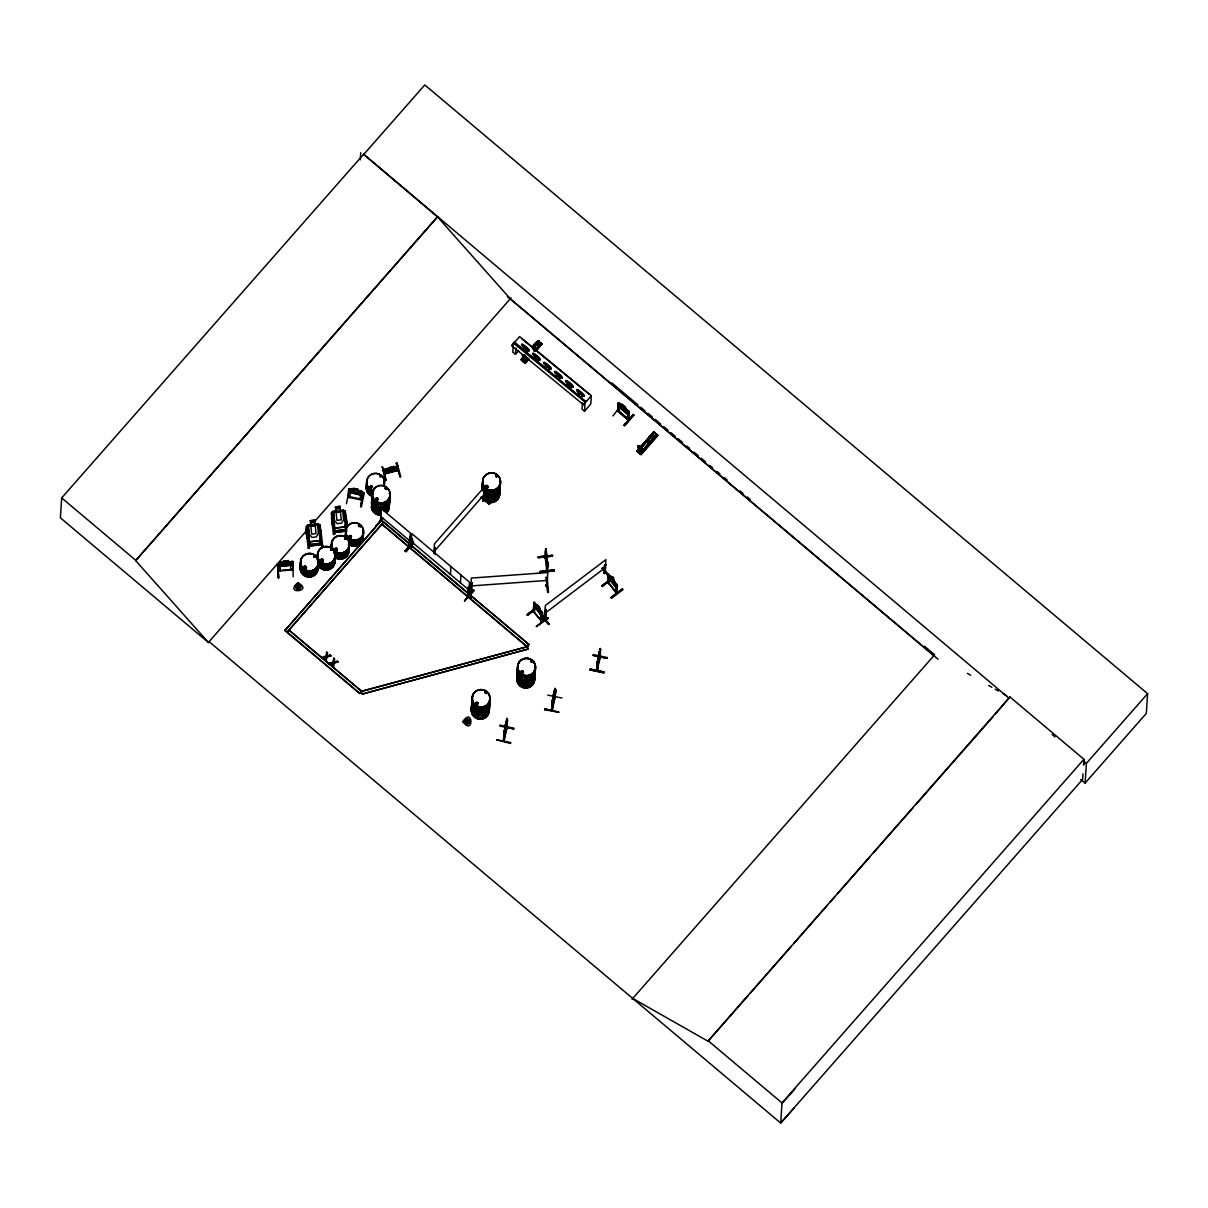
<?xml version="1.0" encoding="UTF-8"?>
<svg xmlns="http://www.w3.org/2000/svg" width="1208" height="1208" viewBox="0 0 1208 1208"><rect width="100%" height="100%" fill="white"/><g stroke="black" fill="none" stroke-linecap="round" stroke-linejoin="round"><path stroke-width="1.5" d="M503.419 741.078L504.083 732.577M506.107 728.364L506.68 728.786M507.013 727.442L506.862 728.817M551.497 710.38L553.128 697.167M552.479 708.824C549.383 715.846 559.108 684.785 555.257 690.342M552.162 710.274L554.91 688.454L554.17 697.665M551.497 710.168L555.076 696.548M596.812 669.927L599.561 658.179M598.307 657.061C597.628 662.195 597.084 670.712 597.764 669.172M599.455 658.209L600.346 649.058L600.361 657.092M410.72 546.484L411.898 546.635M468.145 594.125L468.915 595.695L469.625 587.345L468.644 586.529L467.677 594.774L468.629 595.559M617.832 410.267L617.484 410.931M617.922 410.644L628.658 419.569L629.172 411.686L628.175 410.871L627.345 419.191L628.447 420.037L617.635 410.946L618.572 411.958M547.315 569.255L546.786 570.735L545.186 556.616M545.971 557.809L546.182 549.111L547.194 562.43L546.816 557.356M605.072 572.033L605.872 559.651L545.367 605.48C544.476 612.033 546.258 617.862 545.034 618.224C543.494 613.362 547.36 601.599 545.88 617.469M604.226 573.589L604.347 573.498C607.684 571.112 602.082 575.31 604.861 572.018L604.06 572.758M303.737 567.428L304.401 566.25M304.809 566.326L304.416 567.805M306.107 567.156L305.201 568.243M306.485 567.579L306.198 566.582M313.567 556.888L314.699 556.133M313.657 556.661L314.895 557.25M314.744 556.979L313.959 556.526M315.122 556.964L314.307 556.103M322.913 559.274L321.222 559.168L320.694 560.754M320.739 560.029L321.101 561.327M330.584 550.229L331.747 549.217A8.939 8.758 3.7 0 1 332.23 542.603M331.158 550.168L330.901 549.398L331.581 549.957M337.349 549.263L336.519 550.667L334.843 549.761M337.425 549.64L336.624 548.206M344.507 538.934L345.428 538.119L345.881 539.387M345.654 538.949L344.959 538.481L345.881 538.451M349.006 536.307L349.127 537.334M350.562 537.364L351.256 536.397M351.06 537.696L351.498 536.125M360.226 525.978L358.927 526.431M369.92 486.824L370.041 487.851M372.034 487.247L371.988 486.462M377.998 499.75L377.002 497.817L375.492 498.557M379.72 476.42L380.958 477.009M381.2 476.526L380.127 476.345M386.167 488.153L386.349 488.304M386.741 488.787L385.533 488.017M488.455 486.839L486.582 487.866L486.205 485.782M475.272 703.479L476.556 702.029L477.809 702.618M488.545 486.884L486.718 485.344M477.432 703.751L477.296 702.558M478.021 703.63L477.734 702.633M496.926 475.544L495.763 476.571M496.126 476.42L496.382 475.59L496.699 476.375M496.564 476.511L496.08 475.741M496.337 476.526L497.062 475.695L496.85 476.767M485.676 692.562L485.722 693.211M520.769 672.207L521.433 671.029M523.532 672.358L523.004 671.12M531.837 661.456L530.614 661.456M647.73 441.162L647.896 441.992M793.943 1108.204L780.7 1123.062L209.09 641.644L208.38 642.46L135.658 560.603L437.568 216.942L363.608 154.262L61.684 497.923L60.4 517.839L208.471 642.535L209.18 641.735M135.658 560.603L437.583 216.564M277.598 563.774L277.991 577.892L278.806 577.666L277.493 563.804M292.97 564.166L291.204 565.374L280.271 566.19L278.882 565.329L279.199 562.581M280.633 562.143L279.033 562.581L278.263 571.067L279.788 570.78M279.561 571.127L280.18 562.596L278.882 562.686L278.278 570.78M278.263 570.508L279.848 570.946L280.18 562.596M283.82 560.92L283.925 562.067L281.555 562.566L281.434 564.362L283.744 564.982L290.524 563.713L290.645 561.901L288.319 561.75L288.531 560.587L283.835 561.071M284.771 561.207L287.579 560.995M288.304 561.599L288.365 560.633M359.697 693.528L361.539 691.202L527.594 646.597L361.524 691.459L359.697 693.528L284.877 630.516L381.547 520.24L528.953 644.408L527.126 646.718L381.728 524.015L527.126 646.718M291.656 562.249C294.45 558.609 287.293 571.324 292.502 570.146M292.578 570.04L292.985 561.584M292.985 564.317L293.136 561.554L280.573 562.279M293.242 576.76L292.744 562.702M306.288 531.626L307.421 531.505L306.288 531.626L308.221 548.311L309.354 548.175L309.173 545.895L321.57 544.476L321.706 546.363L322.762 545.774L321.706 546.363M308.221 548.311L309.399 547.692M312.479 544.566L308.976 544.959L308.327 538.919M309.354 548.175L309.173 545.895M320.875 530.221L319.712 530.841L320.875 530.221L322.732 546.258M320.618 537.635L321.252 543.57L315.998 544.174M321.57 544.476L309.142 546.378M331.521 517.839L332.653 517.704L331.521 517.839L333.453 534.51L334.616 533.906L333.453 534.51M325.903 657.273C321.721 659.402 319.924 656.835 325.979 656.186L326.673 651.882L327.534 652.788L326.975 656.155L330.312 654.962L326.975 656.155M346.802 530.689L334.374 532.577L346.772 531.173M326.915 656.91L331.158 655.657L326.915 656.91L326.205 661.456L325.329 660.549L325.903 657.107M360.256 159.833L360.724 152.721M333.046 662.316L328.742 663.585L333.046 662.316L333.74 657.847L334.616 658.587L334.042 662.12L337.394 660.912L338.21 661.788L333.982 663.041L338.21 661.788M329.573 664.128C336.066 661.063 330.796 665.789 328.757 663.418M1009.193 698.345L363.608 154.262M344.975 516.556L346.107 516.435L344.975 516.556L345.413 520.195M350.26 488.742L348.689 488.727L348.176 497.409L349.474 497.53L349.474 496.609L348.01 496.73M348.644 491.505L348.855 488.772M349.595 496.76L349.489 497.228M349.323 497.5C351.755 494.812 347.829 486.688 349.837 489.602M357.568 494.404L358.006 489.361L353.385 488.379L353.189 493.453M361.66 500.172L362.37 491.626L361.177 491.429C358.232 503.056 363.834 503.268 362.491 491.792M363.608 492.955L364.257 493.121M361.539 691.202L288.833 629.972L361.539 691.202L362.264 694.087L528.364 648.983L362.264 694.087M382.861 518.141L375.839 526.129M375.869 526.311L381.411 519.395M382.392 466.832L386.107 480.437L385.322 480.633L382.362 466.681M381.456 517.915C381.23 523.472 380.309 520.089 381.245 520.859M385.745 472.706C385.458 476.254 387.421 467.028 384.582 469.353L384.642 473.929L398.187 470.274M284.877 630.516L381.547 520.24M396.813 469.761L385.714 473.506L396.466 470.758L397.749 469.444M386.107 480.437L382.257 466.847M384.582 469.353L393.748 466.484L389.218 467.783M389.157 468.749L389.338 467.632M393.748 466.484L393.566 467.677L395.831 467.421L395.711 469.233L386.892 471.452L387.013 469.64L389.308 468.749M400.029 476.677L396.269 463.253L397.039 463.057M396.647 470.667C394.488 467.858 399.863 464.702 397.054 466.756M398.066 466.696L397.749 469.806L396.768 469.988M398.172 465.956L398.066 469.806M384.401 472.841L385.865 473.4L384.204 473.113L397.885 469.504L400.09 476.662M405.133 550.939L413.227 541.395L405.058 550.893L406.039 551.694L410.539 546.242L411.732 547.541L412.456 539.191L411.46 538.36L410.569 546.424M406.039 551.694L413.015 543.494M408.968 545.442L409.844 537.031L409.859 545.17M409.346 545.759L408.968 544.959L409.859 544.989M409.497 544.566L409.844 537.031M409.557 545.744L410.327 533.03L381.245 508.538L380.445 520.92M410.962 546.242L411.777 533.574L469.942 582.558L469.112 595.227L468.13 594.411L468.644 586.529M411.037 545.956L411.883 546.922M412.064 547.164L412.456 539.191M433.883 553.143L434.487 543.796L484.378 487.005L483.562 499.689L482.626 500.761L484.061 499.795M434.276 553.46L435.016 547.617L434.563 548.9M434.623 553.702L435.016 547.617M435.016 554.019L435.409 547.934M450.433 574.449L450.946 566.567M460.429 582.86L460.943 574.978M464.506 600.889L473.747 590.017L464.582 600.965L474.276 590.606L473.717 590.002M468.583 595.62L467.889 594.638M469.233 595.333L468.04 594.019M469.233 585.774L470.803 598.005M471.981 590.621C470.38 588.84 469.821 592.841 472.011 590.908M470.531 590.742L471.815 590.516L470.395 590.757M471.739 591.286L472.343 582.754L471.044 582.86L472.343 582.754M483.26 500.897L484.076 491.792L483.955 500.203M483.004 501.078L484.453 492.109M481.011 497.364L489.331 504.295L481.116 497.288M513.219 345.865L512.811 352.177L515.454 354.352L518.594 350.697M514.291 342.8L514.351 341.94L585.986 401.871L591.331 395.65L519.636 336.579L514.291 342.8L535.793 360.528M515.454 354.352L515.861 348.04M496.714 739.809L510.606 743.479L510.788 742.558L496.699 739.84M522.928 348.946L524.77 347.315M522.913 360.799L523.864 361.902L524.061 361.162M522.4 355.092C522.596 356.904 522.581 353.355 524.725 355.439M499.719 726.008L513.778 728.968L513.944 728.213L499.87 725.283L513.778 728.968M527.111 350.275C526.311 346.802 522.807 349.701 524.166 347.028L527.02 349.384L526.93 350.667M524.861 362.46L525.404 363.351L529.029 359.229M523.608 357.085C515.756 360.724 532.426 366.281 521.509 360.059M526.371 358.021L525.888 356.33M525.873 357.493L525.45 355.832M526.582 351.603L528.123 349.822M526.567 360.769L524.423 359.048M504.189 734.6L503.736 735.279L503.932 732.546M504.808 729.496L505.004 726.733M505.155 726.778L504.899 727.82M505.427 725.238L505.503 724.679M505.835 723.819C501.199 748.326 509.036 702.512 506.68 724.423M504.914 729.043L506.107 722.384L504.974 726.854M506.167 728.968L506.847 719.153M506.137 723.441L507.466 719.802L506.741 728.892M507.466 719.802L507.058 727.594M533.951 357.689L535.461 355.756L534.812 357.493M535.521 344.008L539.161 346.998M535.174 356.103L535.084 357.387M536.654 342.71L540.308 345.699M538.813 358.625L537.56 360.996L539.115 358.882M534.993 357.251C538.179 359.924 538.828 358.127 537.56 360.029M541.788 343.691L535.552 350.38L541.033 343.042L535.008 349.927M537.454 607.775L527.519 615.28L538.753 606.522M545.261 367.006L546.469 365.284M548.84 368.923L549.323 367.172L546.469 364.816L545.91 366.447M548.583 369.739L550.123 367.957M533.06 611.459L533.996 603.064L534.374 612.079L532.985 611.324L542.105 621.863L533.483 610.961L534.057 602.264L541.818 611.716L542.558 615.823L541.411 615.642M549.323 367.172L548.598 369.15L549.353 368.198M533.664 612.23L534.419 611.716L533.392 610.84M534.887 607.141L534.147 602.399M533.589 603.366L534.389 604.378L533.725 612.184M538.27 557.673L552.539 556.088L538.27 557.673L538.179 556.888L552.449 555.318L552.539 556.088M536.911 604.695C544.098 615.174 535.869 601.01 536.971 605.57M537.031 604.604L536.926 607.866L539.614 611.278L539.825 608.168M537.59 605.525L539.327 607.715M548.16 618.451L547.677 617.666L536.443 626.544L548.145 618.421M539.916 571.641L554.2 569.934L539.931 571.475L540.006 572.411L554.276 570.81L540.006 572.381M539.689 608.258L539.855 609.225M557.492 374.903L557.477 373.891L555.937 376.156L557.477 374.359M557.809 374.284L556.254 376.322L557.794 374.525M540.942 621.32C540.625 596.51 544.702 629.308 540.822 620.942C542.317 620.489 540.671 620.519 540.822 621.033M545.201 556.767L545.337 558.458L545.971 557.96M545.533 553.747L545.729 548.659L546.741 556.526M545.125 557.205L545.729 548.659M541.456 620.927L541.818 612.969M545.337 558.458L546.333 550.38M557.175 374.238C555.605 377.243 560.195 373.891 559.863 377.742M545.774 555.423L546.182 549.111M542.105 621.863L542.619 613.12M546.439 554.442L546.424 555.061M541.471 620.64L542.211 621.682M546.152 551.709L546.529 559.515L546.137 551.694M546.907 556.51L546.922 561.78L546.122 554.985M545.759 585.578C547.179 583.887 547.39 590.803 546.152 577.439L547.496 577.832L546.152 577.439M546.62 570.599C551.059 564.831 545.291 554.653 547.299 569.542M545.865 585.593L545.533 585.82M546.801 584.808L545.684 585.276L546.892 585.17M547.33 562.264L546.635 570.312M559.274 378.799L561.131 377.017M547.647 561.539L546.514 569.481M547.133 585.699L547.103 584.929M545.367 617.062L545.789 617.907M546.076 609.496L545.563 617.379L544.431 618.119M547.753 592.298L548.492 592.403L547.284 578.375L546.514 578.451M547.737 617.877L536.322 626.423M549.006 623.841L548.387 624.461L539.523 613.362L540.127 612.909M558.806 712.192L544.793 708.915L558.806 712.192L544.627 709.775M554.2 570.161L554.276 570.84M567.262 385.382L568.802 383.6M568.515 383.102L566.945 385.216M571.837 385.835L570.584 388.206L572.139 386.092M571.339 385.307C570.146 389.897 572.471 383.147 568.485 382.966L567.277 385.141M554.895 691.082L551.95 704.611L551.996 701.848M552.871 698.798L554.019 691.656L554.079 692.833M553.249 698.224L553.339 697.227L552.841 699.054M554.019 691.656L552.373 701.395M555.529 689.104L555.061 697.031M579.508 392.162L577.952 394.291L579.493 392.494M579.191 392.374L578.904 393.868M561.871 698.028L547.798 695.113M581.29 396.949L583.147 395.152L581.592 397.281M582.437 402.898L582.029 409.195L584.506 411.249L590.803 403.925L591.331 395.65M584.506 411.249L585.019 403.366L583.389 404.71L511.694 345.639L514.351 341.94M593.083 655.355L607.141 658.33L593.083 655.355L593.249 654.6L607.307 657.56L607.141 658.33M619.417 407.579L612.939 415.884M597.522 664.098C603.924 631.86 595.151 678.383 597.296 661.893L596.873 670.531L600.467 656.926M613.498 577.741L602.264 586.318M599.198 653.181L598.111 659.175L598.368 656.095M597.779 669.428L597.688 661.274L597.537 670.229M598.428 657.212L598.519 656.125M603.924 573.196L604.544 565.223L605.57 564.438L605.359 572.713M598.141 659.115L598.594 657.998M599.47 651.731L599.379 652.894L599.697 650.931L599.032 655.763M604.544 565.223L604.513 573.453M599.53 658.315L600.18 648.681M597.643 660.096L597.416 662.059L600.21 648.515L599.772 656.971M617.62 411.233L618.254 402.566L621.969 405.359L621.909 404.257L625.427 408.244M608.409 581.954L608.636 583.479L608.741 574.298L617.122 585.019L616.563 593.49L607.775 582.075L608.59 583.585M619.1 403.955C617.952 399.712 620.534 412.109 618.405 411.581M607.82 582.679L608.319 574.162L609.255 574.978M618.013 410.358L619.04 411.49L619.221 406.749M608.439 579.025L608.243 582.181L616.865 593.068L617.379 585.185L616.186 584.491L615.657 592.569L616.473 593.37M608.726 583.6L609.149 575.597M611.52 576.563C611.324 579.508 608.681 572.607 612.139 579.855L610.146 578.556L615.174 584.944L613.347 581.38L615.25 582.573L612.728 580.353L611.414 576.397L614.117 581.124L614.208 579.961M622.513 405.178L624.657 406.99M611.867 577.424L613.589 579.614M611.097 597.477L622.467 588.9L622.92 589.655L611.58 598.262L611.097 597.477L622.513 589.111M625.366 407.202L626.846 411.928L621.667 408.395L619.931 406.114L620.051 404.303L621.863 405.48M615.733 592.237L616.578 584.189M628.311 420.067L627.36 419.327L628.175 410.871M616.729 587.586L616.895 585.004M627.42 419.282L617.469 411.007M618.103 410.403L627.631 418.632M617.016 592.826L616.156 591.784M628.13 419.961L628.855 411.52M624.128 425.322L633.354 414.555M637.311 451.414L653.619 431.875L636.782 451.158L640.95 454.631L657.847 435.393L653.921 431.966L657.59 435.137L640.391 453.997M638.443 452.064L639.591 452.426C639.591 454.253 636.812 450.252 639.591 452.426M639.032 449.467L642.097 452.049M638.035 446.869L637.854 446.13L639.787 446.084M641.584 447.911L642.505 450.116M646.099 440.92L649.738 443.91M647.805 438.972L651.444 441.962M649.33 437.236L652.984 440.225M651.052 435.288L654.691 438.277M652.199 433.974L655.838 436.979M657.56 435.106L656.563 434.321L639.727 453.604L657.363 434.986M632.735 998.442L707.979 1041.205L1009.933 696.956L1083.923 759.273L1083.561 764.755M1083.923 759.273L781.999 1102.934L780.7 1123.062L1082.625 779.402L1082.972 773.905M1009.933 696.956L995.498 713.928M1083.787 764.89L1084.135 759.56M1080.783 779.432L1085.116 783.071L1086.385 763.365L1147.6 693.679L424.793 84.938L363.578 154.624M1147.6 693.679L1146.332 713.384L1085.116 783.071M526.945 350.411L527.307 349.036L524.468 346.681L526.839 350.531M504.446 739.643L504.129 741.017M568.5 383.978L568.485 382.966L570.871 386.802M295.749 587.496L296.639 585.155L299.161 584.748L300.792 586.695L299.886 589.021L297.364 589.428L295.749 587.496L299.161 584.748M297.983 585.291L298.527 584.853M464.793 721.901L466.892 719.032L469.278 719.923L469.701 722.399L467.723 723.97L465.337 723.094L464.793 721.901L466.892 719.032M467.028 719.711L468.206 719.168M503.736 735.279L506.831 721.795M598.171 660.474L600.044 651.112L599.817 653.573M333.982 662.875C334.571 668.643 331.098 667.903 332.985 663.071M504.748 729.828L505.261 727.956L504.718 731.519M598.277 658.405L598.609 657.379L598.096 660.867M505.669 726.416L506.318 721.569L505.85 723.501M553.732 695.717L554.381 690.87L554.245 692.516M504.28 730.719L504.053 732.712L504.431 730.749M552.343 700.021L552.116 702.014L554.623 689.541M504.929 727.714L503.419 740.866M554.2 692.743L552.977 698.345M599.666 653.604L599.077 655.491L599.772 651.55L598.624 657.409M544.793 708.96L544.627 709.821M589.927 669.836L603.985 672.796L589.927 669.866L590.108 668.945L604.136 672.01L590.048 669.277M604.106 672.237L603.985 672.841M506.288 724.347L504.808 731.127M554.532 693.452L552.871 700.429M346.409 503.781L349.218 490.025M361.177 491.429L362.445 491.686M360.694 499.901L360.679 499.025L361.977 499.161L361.826 500.052L348.055 497.228M364.242 493.106L361.358 506.892L360.588 506.56L363.517 492.804L360.618 506.56M348.689 488.727L360.966 491.158L357.9 490.478M348.493 491.52L360.679 495.038L349.882 492.592M350.139 488.878L353.476 489.421M353.385 488.379L358.006 489.361M353.416 489.935L357.734 490.81M353.446 489.572L351.12 489.406L351 491.218L353.264 492.486L359.924 493.106L360.029 491.294L357.749 490.478M362.325 494.404L360.573 494.978M504.008 734.706L506.469 724.151M506.092 728.65L506.379 727.427M503.54 741.033L506.469 727.578M507.088 727.563L504.023 741.138C504.114 723.819 505.442 737.242 503.857 739.371M554.381 693.407L552.222 704.038M555.121 696.895L552.222 710.47M598.337 656.216L599.319 651.701M600.572 650.402L600.829 649.149M596.797 670.214L597.19 668.87M506.258 722.822L505.714 726.129L506.303 724.256M554.321 692.124L553.777 695.431L554.336 693.619M552.796 700.821L553.309 697.333M297.364 589.428L298.24 585.593M466.409 723.849L467.285 720.013M506.696 720.376L506.998 719.183M554.608 689.647L554.91 688.454M554.759 689.677L555.061 688.485M600.21 648.515L600.074 649.632M310.803 525.012L308.584 526.658L309.308 534.389L311.966 537.439L316.33 536.941L318.368 533.362L317.644 525.631L315.167 524.514L314.911 520.135L310.229 520.663L310.803 525.012L307.436 525.178C303.661 529.466 307.149 537.167 308.961 541.969L319.954 540.731L321.162 536.352L320.12 525.208L318.323 523.94L315.318 524.363M345.05 526.733L346.228 522.551M335.628 506.998L336.035 511.211L332.653 511.377L331.324 513.098L332.366 524.227L334.193 528.183L345.186 526.93L346.409 522.626L345.352 511.422L343.555 510.138L340.384 510.637M504.31 732.093L504.748 730.614M597.673 661.456L598.111 659.976M525.631 361.056L527.081 359.033L525.993 357.341M642.611 450.312L641.176 452.336L638.745 450.297L637.93 446.356M535.023 357.402C533.785 355.288 541.652 362.173 536.397 356.889M538.013 359.456L535.386 356.828M546.333 366.069L546.469 364.816L549.338 368.244L546.227 366.115M556.994 375.462L557.492 374.978M568.394 384.038C565.133 384.552 576.79 388.734 568.122 384.325L568.183 383.313L571.037 385.654M567.836 384.703L571.127 386.666M306.379 567.926L306.349 566.884M314.186 557.16L314.322 556.284M323.261 560.889L323.08 559.561M331.943 550.138L331.822 549.368M334.692 549.127L335.326 548.296M349.958 535.567L349.55 535.854M370.312 486.582L370.478 487.564M372.457 487.292L370.282 488.123L370.448 486.009M379.644 476.45L380.928 476.012M385.699 488.863L386.318 488.696M386.681 488.983L386.047 488.289M486.311 486.129L486.809 487.398L487.836 487.081M486.28 693.03L486.084 692.38M486.598 693.211L485.178 692.546M523.124 672.192L522.234 673.022M647.73 441.207L648.696 440.316L649.783 441.056M649.829 441.539L648.319 442.294M503.63 739.915L504.416 739.523M278.595 570.901L292.442 570.04L292.411 569.27L291.324 569.98M409.935 545.019L409.286 544.582M581.758 396.088C583.434 394.472 581.441 395.514 579.327 393.234M296.292 588.673L298.074 585.472M465.337 723.094L467.119 719.893M524.257 360.362L523.97 359.652L523.139 360.739M557.281 375.129L559.953 377.877M583.389 404.71L586.046 401.011M320.754 559.712L321.585 559.077M321.268 559.576L321.207 560.482M322.657 560.859L322.43 559.349M331.883 550.063L330.72 550.38M345.926 539.145L344.612 539.07M349.021 535.975L351.181 535.537M375.764 498.3L375.431 499.599M358.867 526.507L358.972 525.586L359.637 526.311M377.636 499.463L376.035 499.629M386.62 488.923L385.518 489.149M486.311 486.19L487.745 485.903M475.68 702.528L475.348 703.826M475.695 703.358L476.481 704.279L477.553 703.705M475.816 704.309L477.824 703.902M521.388 671.739L522.354 671.074L523.019 672.056M522.807 672.66L522.973 671.467M560.24 377.5L560.331 376.247M470.561 590.455L470.727 591.286L471.362 578.073L547.753 572.547L546.937 585.759L545.805 584.883M306.258 526.93L307.512 525.314L318.293 524.151L319.984 525.359L321.011 536.412L319.833 540.595L309.052 541.758M331.475 513.143L332.759 511.588L343.525 510.365L345.216 511.573L346.243 522.626M552.237 710.183L552.388 701.214L552.6 702.558M523.245 348.87L524.785 347.073M583.147 395.152L581.305 396.692M413.604 541.833L405.435 551.18L413.498 541.773M413.076 543.57L410.66 546.333L412.079 546.967M482.702 500.444L483.426 499.463M483.109 500.973L483.955 500.067M489.331 504.295L489.844 503.691L481.584 496.881M629.172 411.686L627.858 411.233M627.239 419.025L628.749 419.478M628.356 419.659L627.903 418.451M624.566 425.684L633.853 414.978L624.581 425.714L623.977 425.05L633.339 414.419L633.868 415.008M381.26 512.947L380.429 521.312M410.327 537.439L409.512 537.409M208.38 642.46L307.406 529.723M314.88 521.222L510.999 297.983M523.668 354.714L524.861 355.288M523.442 355.454L522.188 355.001M532.064 347.481L538.089 340.596L542.014 343.812M523.894 357.236L521.207 359.848M521.705 360.271L524.151 357.553L521.237 359.878M532.532 347.874C550.742 331.943 523.532 347.376 535.914 350.758L542.014 343.752L536.186 350.924M538.798 341.184L533.241 348.463M525.767 360.905L523.351 358.867M533.075 348.297L539.085 341.351M522.943 360.226L523.91 361.328M526.431 358.806L526.869 358.338M383.676 522.022L286.991 632.297L382.423 523.683M524.453 362.506L527.745 358.157M524.136 362.279L528.032 358.308M534.042 351.452L541.048 343.057M528.228 358.565L525.163 363.095M535.718 350.531L541.818 343.721M525.087 363.034L528.742 358.912M433.989 551.678L483.864 494.887M618.088 403.593L628.824 412.638M617.817 410.554L618.436 402.762L619.402 403.185M619.115 407.066L627.526 414.133L619.024 407.171L618.073 405.163L619.206 407.096M621.909 404.257L625.487 407.277M628.764 411.626L625.306 408.183M628.689 414.359L628.975 411.596L627.692 410.191M638.413 447.337L638.881 450.146L641.297 452.185M638.987 446.718L637.733 446.265M637.28 451.566L654.177 432.343M637.447 451.716L654.615 432.63L637.764 451.928M637.688 451.868L654.389 432.524M639.138 452.487L639.923 451.49M641.976 450.071L642.716 450.206M639.757 453.634L656.624 434.367M656.88 434.548L639.953 453.74M640.391 454.163L657.273 434.91M527.141 646.476L528.953 644.408M462.8 721.689C473.038 705.94 474.155 736.608 462.8 721.659M632.026 999.242L934.645 654.781L924.558 646.28M707.979 1041.205L747.812 995.86M750.304 993.036L791.376 946.272M793.867 943.448L827.465 905.185M829.956 902.361L834.939 896.683M837.431 893.86L869.79 857.016M873.52 852.773L913.354 807.442M915.845 804.604L993.006 716.767M527.232 350.109L524.197 347.934M781.969 1103.508L795.196 1088.65M547.345 570.342L545.518 553.657L547.028 565.027M557.386 374.978L560.255 377.319M385.579 488.032L385.458 489.225M377.726 499.946L375.899 500.082M304.476 566.779L305.986 567.277M358.912 525.571L359.848 525.374M344.99 538.632L345.956 538.617A8.939 8.758 3.7 0 1 346.318 531.973M335.009 548.492L336.654 548.16M335.401 548.84L336.7 548.628M322.747 560.829L321.101 560.512M322.989 561.101L320.935 560.98M335.099 549.353L336.609 550.138M486.129 485.752L487.081 485.344M486.431 693.301L486.477 692.456M477.643 704.173L476.767 704.611M521.101 671.225L522.762 670.878M531.928 662.029L530.674 661.622M397.9 469.293L396.466 470.758M511.694 345.639L513.324 344.295M348.342 496.428L362.068 499.236M545.352 610.659L546.378 609.874M604.861 565.601L605.872 564.831M544.566 617.952L546.001 617.756M545.019 618.511L545.865 617.681M604.03 573.105L604.981 572.305M544.853 613.377L605.359 567.534M602.279 586.514L601.78 585.895L613.135 577.288M601.826 585.925L613.151 577.288L613.619 577.907M613.634 577.756L602.203 586.378M614.313 580.051L611.293 576.503M617.122 585.019L615.959 583.464M617.379 585.185L616.186 584.491M615.763 587.435L608.983 578.859L616.82 587.722M622.467 588.9L611.218 597.764M535.099 603.215L536.941 605.827M533.891 604.861L541.592 615.672L534.691 607.186M542.588 613.317L537.047 606.054M336.035 511.211L333.816 512.856L334.541 520.603L337.198 523.653L341.562 523.155L343.601 519.576L342.876 511.83L340.399 510.712L340.143 506.348L335.462 506.877L335.854 511.014M292.819 564.166L291.188 565.223L280.271 566.19M470.576 591.225L471.996 590.334M469.716 583.962L470.909 597.975M278.655 577.817L277.598 563.668M295.869 586.197L297.998 585.08M464.914 720.617L467.043 719.5M370.705 486.401L372.034 487.035M371.475 487.79L370.765 487.851M349.791 535.884L350.652 535.824M351.015 537.59L349.218 537.258M335.567 548.689L336.624 548.749M336.549 549.972L335.507 549.927M304.341 566.205L305.73 566.099M305.684 568.092L304.703 568.092M305.851 568.349L304.522 568.56L303.842 567.383M496.82 476.677L495.944 476.631M531.173 661.289L532.169 661.546L531.656 662.331M531.429 661.924L531.641 661.214M522.898 673.128L520.95 672.494M521.161 679.53L522.551 679.44M384.476 472.962L385.624 473.4M384.446 473.249L385.729 472.992M398.157 470.108L396.722 470.441M384.567 470.244L396.677 466.862L393.521 467.526M384.718 470.214L386.107 469.55M360.754 495.084L362.4 494.45M280.633 562.309L278.912 563.17L280.211 563.079M385.745 472.796L396.843 470.471M396.662 470.169L397.855 469.806M399.984 476.843L400.754 476.647L397.024 463.041M471.905 590.969L470.441 590.954M370.72 485.812L372.336 486.326M522.596 673.264L521.327 673.037M485.948 693.543L485.223 693.075M296.639 585.155L298.134 584.914M465.684 719.575L467.164 719.334M340.158 506.409L335.462 506.877M332.427 512.343L333.348 512.494L332.427 512.343L334.178 530.871L346.515 529.285L345.85 523.834M343.827 511.029L344.748 511.18L343.827 511.029L345.579 529.557L346.409 529.195L344.703 510.939M310.245 520.739L314.926 520.21M307.194 526.144L308.115 526.295L307.194 526.144L308.946 544.657L309.837 544.566L308.07 526.039M318.595 524.831L319.516 524.982L318.595 524.831L320.346 543.343L321.237 543.253L319.471 524.725M334.133 530.614L335.069 530.765L333.302 512.252M335.96 530.976L342.981 530.176M308.901 544.415L321.283 543.087M545.774 549.791L545.578 548.674M545.412 551.286L545.684 553.717M552.464 555.363L538.179 556.888M547.798 562.792L547.149 561.584M469.021 584.053L469.821 583.826M545.729 585.865L546.982 585.714M283.986 561.101L288.38 560.784M279.818 570.463L292.23 569.421M470.848 585.956L547.254 580.429M638.987 452.034L639.47 451.747M371.279 488.319L370.343 488.017M305.05 566.341L305.941 567.05M305.231 568.56L303.903 567.715M522.007 672.841L521.358 672.539M471.694 590.289L471.875 591.135M291.43 561.373L293.136 561.554M541.531 615.536L542.452 615.702M353.31 491.701L357.613 492.607M615.823 587.224L616.85 587.496M533.438 349.052L534.238 349.791M349.867 537.334L349.656 537.198M298.708 584.974L300.233 585.503M467.738 719.394L469.278 719.923M360.86 490.976L362.566 491.852M636.722 451.097L653.951 432.102M967.366 673.369L970.628 675.227M988.627 685.449L991.904 687.307M995.181 689.164L998.442 691.036M1003.35 693.815L1006.626 695.672M280.392 566.144L278.882 565.329M639.394 446.084L641.418 447.941M377.349 497.923L378.059 498.708M657.786 435.363L640.935 454.616M298.784 585.155L300.792 586.695M467.828 719.575L469.821 721.101M639.953 446.447L641.116 447.519M522.249 339.146L588.824 394.004M546.167 365.178L549.021 367.519M538.662 362.883L542.966 366.432M547.269 369.98L550.138 372.336M561.614 381.788L584.551 400.694M513.415 343.027L585.095 402.098M411.143 538.738L412.139 539.553M468.311 586.892L469.308 587.722M411.143 546.001L411.928 546.862M468.311 594.155L469.066 594.789M1052.077 734.464L1054.931 736.865M1083.531 760.949L1086.385 763.365M611.867 382.936L637.809 404.786M640.693 407.202L645.012 410.841M647.896 413.272L652.214 416.911M655.098 419.342L660.867 424.189M663.736 426.62L668.069 430.259M670.953 432.691L675.272 436.33M678.156 438.761L682.475 442.4M686.793 446.039L689.677 448.47M693.996 452.109L698.33 455.748M701.214 458.179L705.532 461.818M709.851 465.457L712.735 467.889M717.054 471.528L719.938 473.959M724.256 477.598L727.14 480.014M740.111 490.946L742.995 493.362M747.314 497.016L750.198 499.433M933.935 655.582L507.436 296.398L510.289 298.799L437.568 216.942M509.821 298.572L938.042 659.221M619.311 403.291L627.631 410.312M411.264 541.456L469.429 590.44M380.731 516.42L409.814 540.912M381.532 520.482L528.938 644.649M330.312 654.962L331.143 655.823M284.892 630.259L359.712 693.271M708.024 1040.632L781.999 1102.934M61.684 497.923L135.673 560.225M533.936 602.354L535.008 603.381M348.523 491.324L349.973 492.743M611.324 577.62L609.859 576.125L611.142 580.535L615.34 584.989L614.026 581.033M537.062 605.721L535.597 604.226L536.865 608.636L540.595 613.302L538.753 609.753L540.656 611.006L535.793 604.815L537.56 608.243L535.567 606.975L541.063 613.105L539.75 609.134M372.034 486.099L372.577 486.99M360.15 525.631L359.365 525.631L360.256 525.812M476.103 704.022L475.922 702.663L477.477 702.754M527.066 614.691L538.421 606.114L527.02 614.661L527.519 615.28M642.037 449.149L642.581 450.358M602.626 567.79L610.402 577.484L602.566 567.82M608.741 576.473L602.007 568.107L608.696 576.624M541.229 614.147L549.021 623.977M539.976 613L548.87 624.083M541.426 613.271L542.211 614.268M467.813 719.787L469.701 722.399M298.769 585.367L300.656 587.979M332.502 524.106L334.178 528.107L345.186 526.93M307.27 537.907L308.961 541.969M467.692 719.953L468.93 723.441M298.648 585.533L299.886 589.021M527.609 646.34L528.349 649.225M396.284 463.087L397.19 466.65M546.635 557.583L547.058 559.455L546.967 558.67M546.469 560.286L546.786 561.811L546.665 557.386M545.865 551.135L546.922 558.262M346.107 516.435L347.376 526.794M346.077 516.918L347.33 527.277M333.559 525.118L334.193 531.173M334.405 532.094L334.586 534.389M308.523 541.26L308.976 544.959M546.182 551.935L546.318 553.098M523.004 355.907L523.215 359.018M332.472 512.6L334.178 530.871M307.24 526.401L308.946 544.657M545.744 552.947L545.971 556.012M467.496 720.028L467.723 723.97M298.452 585.623L298.678 589.549M362.823 532.894A8.939 8.758 3.7 0 1 348.553 542.407M345.488 535.839A8.939 8.758 3.7 0 1 346.213 533.664A8.909 8.713 3.7 0 0 345.518 535.839M362.838 532.532A8.939 8.758 3.7 0 1 348.584 542.03M345.971 538.285A8.939 8.758 3.7 0 1 346.349 531.596M362.959 530.72A8.939 8.758 3.7 0 1 348.704 540.233M347.149 538.526A8.939 8.758 3.7 0 1 345.73 531.958M358.399 525.722A8.939 8.758 3.7 0 1 360.346 526.975M362.989 530.357A8.939 8.758 3.7 0 1 355.228 541.969A8.939 8.758 3.7 0 1 345.76 531.596M358.414 525.359A8.939 8.758 3.7 0 1 360.377 526.612M318.293 565.752A9.09 8.894 3.7 0 1 307.557 575.144A9.09 8.894 3.7 0 1 301.049 562.535M317.568 565.465A8.969 8.773 3.7 0 1 309.792 577.107A8.969 8.773 3.7 0 1 300.294 566.718A8.909 8.713 3.7 0 0 308.629 576.926A8.909 8.713 3.7 0 0 317.991 567.594M318.444 563.457A9.09 8.894 3.7 0 1 307.708 572.849A9.09 8.894 3.7 0 1 301.185 560.255M316.889 559.123A9.09 8.894 3.7 0 1 317.961 561.192M318.172 565.525A8.939 8.758 3.7 0 1 307.602 574.766A8.939 8.758 3.7 0 1 301.185 562.354M318.157 565.993A8.939 8.758 3.7 0 1 306.59 572.668A8.939 8.758 3.7 0 1 301.305 560.542M348.734 543.524A8.939 8.758 3.7 0 1 334.48 553.038M348.765 543.162A8.939 8.758 3.7 0 1 334.495 552.675M331.883 548.93A8.939 8.758 3.7 0 1 331.536 544.4M348.734 545.533A9.09 8.894 3.7 0 1 336.247 556.465M348.629 545.337A8.939 8.758 3.7 0 1 336.322 556.103M348.614 545.699A8.969 8.773 3.7 0 1 336.292 556.48M348.493 547.526A8.969 8.773 3.7 0 1 336.171 558.307M335.175 558.715A9.09 8.894 3.7 0 1 318.625 564.378M317.191 557.719A9.09 8.894 3.7 0 1 317.93 555.514M335.039 558.851A8.969 8.773 3.7 0 1 318.716 564.438M318.021 555.68A8.969 8.773 3.7 0 0 317.296 557.854A8.939 8.758 3.7 0 1 318.187 553.521M335.175 556.677A8.939 8.758 3.7 0 1 317.81 560.21M333.635 552.403A8.939 8.758 3.7 0 1 334.692 554.442M335.054 558.489A8.939 8.758 3.7 0 1 318.746 564.061M318.066 555.333A8.939 8.758 3.7 0 0 317.342 557.507A8.969 8.773 3.7 0 1 318.187 553.143M335.205 556.314A8.969 8.773 3.7 0 1 317.825 559.848M334.45 558.428A8.969 8.773 3.7 0 1 318.595 566.25M534.57 670.138A8.924 8.728 3.7 0 1 526.839 681.72A8.924 8.728 3.7 0 1 517.386 671.376A8.909 8.713 3.7 0 0 526.839 681.705A8.924 8.728 3.7 0 0 534.57 670.123A8.909 8.713 3.7 0 1 526.839 681.705A8.924 8.728 3.7 0 1 517.386 671.376M534.857 666.242A8.969 8.773 3.7 0 1 527.081 677.884A8.969 8.773 3.7 0 1 517.598 667.495A9.09 8.894 3.7 0 0 527.111 677.869A9.09 8.894 3.7 0 0 534.978 666.076M534.887 665.88A8.969 8.773 3.7 0 1 527.111 677.522A8.969 8.773 3.7 0 1 517.613 667.133M534.721 668.417A8.969 8.773 3.7 0 1 526.945 680.059A8.969 8.773 3.7 0 1 517.447 669.67M534.842 668.25A9.09 8.894 3.7 0 1 526.96 680.059A9.09 8.894 3.7 0 1 517.341 669.519M534.449 674.457A9.09 8.894 3.7 0 1 525.374 686.265A9.09 8.894 3.7 0 1 517.673 673.52M534.646 678.685A8.924 8.728 3.7 0 1 524.106 687.911A8.924 8.728 3.7 0 1 517.704 675.529M534.827 676.495A8.969 8.773 3.7 0 1 524.227 685.766A8.969 8.773 3.7 0 1 517.809 673.324M534.585 672.282A9.09 8.894 3.7 0 1 526.703 684.075A9.09 8.894 3.7 0 1 517.084 673.551M534.585 672.161A9.09 8.894 3.7 0 1 526.718 683.97A9.09 8.894 3.7 0 1 517.084 673.43M534.631 678.564A8.909 8.713 3.7 0 1 524.106 687.775A8.909 8.713 3.7 0 1 517.719 675.423M489.829 701.803A9.09 8.894 3.7 0 1 479.093 711.195A9.09 8.894 3.7 0 1 472.585 698.586M489.965 699.628A9.09 8.894 3.7 0 1 479.244 709.02A9.09 8.894 3.7 0 1 472.721 696.412M484.846 692.275A9.09 8.894 3.7 0 1 486.824 693.543A9.09 8.894 3.7 0 0 484.846 692.154M489.723 701.576A8.969 8.773 3.7 0 1 479.138 710.832A8.969 8.773 3.7 0 1 472.706 698.405M489.98 699.508A9.09 8.894 3.7 0 1 479.244 708.9A9.09 8.894 3.7 0 1 472.721 696.306M489.542 703.781A8.924 8.728 3.7 0 1 479.002 713.007A8.924 8.728 3.7 0 1 472.6 700.625M489.527 703.962A8.924 8.728 3.7 0 1 481.312 713.324A8.924 8.728 3.7 0 1 471.739 705.245A8.909 8.713 3.7 0 0 481.312 713.294A8.909 8.713 3.7 0 0 489.512 703.962M488.953 703.72A8.969 8.773 3.7 0 1 481.192 715.362A8.969 8.773 3.7 0 1 471.694 704.974M489.089 703.449A9.09 8.894 3.7 0 1 481.207 715.242A9.09 8.894 3.7 0 1 471.588 704.702M488.938 705.729A9.09 8.894 3.7 0 1 481.071 717.522A9.09 8.894 3.7 0 1 471.437 706.997M488.953 705.623A9.09 8.894 3.7 0 1 481.071 717.416A9.09 8.894 3.7 0 1 471.452 706.876M499.719 482.958A8.939 8.758 3.7 0 1 483.91 490.765M482.853 488.727A8.939 8.758 3.7 0 1 482.49 484.197M499.75 482.596A8.939 8.758 3.7 0 1 483.925 490.403M482.521 483.834A8.939 8.758 3.7 0 0 482.868 488.349A8.939 8.758 3.7 0 0 482.098 490.403M500.006 480.497A9.09 8.894 3.7 0 1 492.139 492.29A9.09 8.894 3.7 0 1 482.505 481.766M499.855 480.784A8.939 8.758 3.7 0 1 492.109 492.396A8.939 8.758 3.7 0 1 482.641 482.022M482.717 490.735A8.939 8.758 3.7 0 1 482.369 486.22A8.909 8.713 3.7 0 0 482.279 488.5M499.886 480.422A8.939 8.758 3.7 0 1 493.287 491.867A8.939 8.758 3.7 0 1 482.536 483.94M499.327 489.164A8.939 8.758 3.7 0 1 483.502 496.956M499.478 488.878A9.09 8.894 3.7 0 1 483.396 496.805M481.962 490.131A9.09 8.894 3.7 0 1 482.702 487.926M499.463 486.975A8.939 8.758 3.7 0 1 483.638 494.782M482.113 490.508A8.939 8.758 3.7 0 1 482.234 488.228M499.478 486.613A8.939 8.758 3.7 0 1 483.668 494.419M482.128 490.146A8.939 8.758 3.7 0 1 482.264 487.866M499.689 493.211A8.939 8.758 3.7 0 1 482.324 496.745M499.825 491.037A8.939 8.758 3.7 0 1 483.532 496.594M499.659 493.091A8.909 8.713 3.7 0 1 484.982 500.339M483.426 498.647A8.909 8.713 3.7 0 1 482.369 496.609M389.761 497.711A8.939 8.758 3.7 0 1 379.206 506.952A8.939 8.758 3.7 0 1 372.789 494.54M389.64 499.538A8.939 8.758 3.7 0 1 379.086 508.779A8.909 8.713 3.7 0 1 372.683 496.579A8.939 8.758 3.7 0 0 379.07 508.976A8.939 8.758 3.7 0 0 389.64 499.734A8.909 8.713 3.7 0 1 379.07 508.946A8.939 8.758 3.7 0 1 372.668 496.367M389.429 493.302A8.939 8.758 3.7 0 1 380.505 504.914A8.939 8.758 3.7 0 1 372.925 492.366M384.854 488.304A8.939 8.758 3.7 0 1 386.817 489.557M389.791 497.349A8.939 8.758 3.7 0 1 379.221 506.59A8.939 8.758 3.7 0 1 372.804 494.178M389.444 492.94A8.939 8.758 3.7 0 1 380.52 504.551A8.939 8.758 3.7 0 1 372.955 492.003M384.884 487.926A8.939 8.758 3.7 0 1 386.832 489.18M389.625 499.417A8.909 8.713 3.7 0 1 379.101 508.613A8.909 8.713 3.7 0 1 372.713 496.261M389.384 503.54A8.939 8.758 3.7 0 1 385.518 511.422M381.154 512.917A8.939 8.758 3.7 0 1 372.411 500.384M385.503 511.799A8.939 8.758 3.7 0 0 389.369 503.917A8.939 8.758 3.7 0 1 383.555 510.637A9.09 8.894 3.7 0 0 389.656 501.592M381.124 513.279A8.939 8.758 3.7 0 1 371.536 505.201M371.656 502.921A8.939 8.758 3.7 0 1 372.381 500.746M372.396 498.391A9.09 8.894 3.7 0 0 381.29 511.12A8.939 8.758 3.7 0 1 372.517 498.572M389.535 501.365A8.939 8.758 3.7 0 1 383.585 510.274M381.29 510.742A8.939 8.758 3.7 0 1 372.547 498.209M388.765 503.494A8.939 8.758 3.7 0 1 387.119 512.101M381.018 515.106A8.939 8.758 3.7 0 1 371.415 507.028A8.909 8.713 3.7 0 0 381.018 514.94A8.939 8.758 3.7 0 1 371.415 506.892M371.294 496.005A8.939 8.758 3.7 0 1 366.371 486.477A8.909 8.713 3.7 0 0 371.324 495.839M371.566 492.003A8.939 8.758 3.7 0 1 366.643 482.475M383.857 481.237A8.939 8.758 3.7 0 1 384.219 485.752M371.581 491.641A8.939 8.758 3.7 0 1 366.658 482.113M383.887 480.875A8.939 8.758 3.7 0 1 384.235 485.389M371.415 494.178A8.939 8.758 3.7 0 1 366.492 484.65M383.721 483.411A8.939 8.758 3.7 0 1 384.204 485.646M371.445 493.815A8.939 8.758 3.7 0 1 366.522 484.287M383.751 483.049A8.939 8.758 3.7 0 1 384.219 485.284M577.862 391.241A4.968 0.831 40.7 0 1 579.357 390.697A4.968 0.831 40.7 0 1 584.385 395.937A4.968 0.831 40.7 0 1 578.632 392.041M536.503 357.477A4.968 0.831 40.7 0 1 533.151 353.189A4.968 0.831 40.7 0 1 539.523 358.202A4.968 0.831 40.7 0 1 537.5 358.248M558.519 375.613A4.968 0.831 40.7 0 1 555.167 371.324A4.968 0.831 40.7 0 1 561.539 376.337A4.968 0.831 40.7 0 1 559.5 376.398M523.608 346.711A4.968 0.831 40.7 0 1 523.442 344.748A4.968 0.831 40.7 0 1 529.331 350.29A4.968 0.831 40.7 0 1 524.514 347.557M283.91 562.384L283.789 564.196L288.183 563.879L288.289 562.067L283.91 562.384M290.977 569.376L290.992 570.146L290.977 569.376M354.261 488.923L357.009 489.829L354.261 488.923M389.293 469.066L389.172 470.878L393.43 469.806L393.551 467.994L389.293 469.066M390.124 467.753L392.857 467.058L390.124 467.753M533.8 345.896L537.439 349.021L533.8 345.896M546.62 578.285L547.707 592.464L546.65 578.406M621.848 405.797L621.727 407.609L625.064 410.433L625.185 408.621L621.848 405.797M611.308 577.937L611.173 579.855L613.89 583.162L614.011 581.35L611.308 577.937M297.757 582.709C283.442 595.046 314.488 591.407 297.757 582.724M290.056 563.955L286.024 563.336L281.887 564.574L285.028 563.2L282.838 562.233L285.964 562.913L290.026 561.735L286.976 563.064L290.056 563.955M608.273 576.669L609.059 578.919L608.273 576.669M339.297 507.345L336.488 507.662L336.624 509.051L339.433 508.734L339.297 507.345M340.535 512.101L336.156 512.6L336.881 520.331L341.26 519.833L340.535 512.101M314.065 521.146L311.256 521.463L311.392 522.853L314.201 522.52L314.065 521.146M315.303 525.888L310.924 526.386L311.649 534.132L316.028 533.634L315.303 525.888M398.217 466.65L396.632 466.711L398.217 466.65M628.689 414.102L627.435 414.027L628.809 414.208M348.84 538.028A8.939 8.758 3.7 0 0 363.457 533.045A8.939 8.758 3.7 0 0 351.694 523.139A8.939 8.758 3.7 0 0 348.84 538.028A8.909 8.713 3.7 0 0 363.412 533.226A8.909 8.713 3.7 0 0 351.694 523.366A8.909 8.713 3.7 0 0 348.855 538.194M348.448 544.098A8.939 8.758 3.7 0 0 363.185 536.835A8.909 8.713 3.7 0 1 348.478 544.068M303.676 568.802A8.969 8.773 3.7 0 0 318.323 563.804A8.969 8.773 3.7 0 0 306.53 553.883A8.969 8.773 3.7 0 0 303.676 568.802A8.909 8.713 3.7 0 0 318.248 563.985A8.909 8.713 3.7 0 0 306.545 554.125A8.909 8.713 3.7 0 0 303.691 568.953A8.969 8.773 3.7 0 0 318.323 563.819A8.969 8.773 3.7 0 0 306.53 553.898A8.969 8.773 3.7 0 0 303.676 568.817M334.616 550.848A8.939 8.758 3.7 0 0 349.233 545.85A8.939 8.758 3.7 0 0 337.47 535.959A8.939 8.758 3.7 0 0 334.616 550.848M334.616 551.029A8.939 8.758 3.7 0 0 349.218 546.046A8.939 8.758 3.7 0 0 337.47 536.141A8.939 8.758 3.7 0 0 334.616 551.029A8.909 8.713 3.7 0 0 349.188 546.031A8.909 8.713 3.7 0 0 337.47 536.171A8.909 8.713 3.7 0 0 334.631 550.999M336.186 558.171A8.939 8.758 3.7 0 0 348.493 547.405A8.909 8.713 3.7 0 1 336.202 558.126M320.558 561.78A8.969 8.773 3.7 0 0 335.205 556.782A8.969 8.773 3.7 0 0 323.412 546.862A8.969 8.773 3.7 0 0 320.558 561.78M320.558 561.947A8.939 8.758 3.7 0 0 335.175 556.964A8.939 8.758 3.7 0 0 323.412 547.058A8.939 8.758 3.7 0 0 320.558 561.947A8.909 8.713 3.7 0 0 335.129 556.948A8.909 8.713 3.7 0 0 323.427 547.088A8.909 8.713 3.7 0 0 320.588 561.916M318.625 566.129A8.939 8.758 3.7 0 0 334.435 558.322A8.909 8.713 3.7 0 1 318.655 566.099M520.739 673.566A8.924 8.728 3.7 0 0 535.31 668.583A8.924 8.728 3.7 0 0 523.577 658.692A8.985 8.788 3.7 0 0 520.693 673.671A8.909 8.713 3.7 0 0 535.28 668.764A8.985 8.788 3.7 0 0 523.562 658.722A8.924 8.728 3.7 0 0 520.739 673.566A8.985 8.788 3.7 0 0 535.37 668.658A8.924 8.728 3.7 0 0 523.577 658.889A8.924 8.728 3.7 0 0 520.724 673.747A8.924 8.728 3.7 0 0 535.31 668.764A8.909 8.713 3.7 0 0 523.577 658.904A8.909 8.713 3.7 0 0 520.739 673.732M526.809 682.052A8.924 8.728 3.7 0 0 534.555 670.455A8.909 8.713 3.7 0 1 526.809 682.022A8.924 8.728 3.7 0 1 517.356 671.708A8.909 8.713 3.7 0 0 526.809 682.022M475.227 704.838A8.924 8.728 3.7 0 0 489.814 699.855A8.924 8.728 3.7 0 0 478.081 689.979A8.924 8.728 3.7 0 0 475.227 704.838M479.002 712.871A8.924 8.728 3.7 0 0 489.557 703.645A8.909 8.713 3.7 0 1 479.017 712.841A8.924 8.728 3.7 0 1 472.6 700.489A8.909 8.713 3.7 0 0 479.017 712.841M475.227 705.019A8.924 8.728 3.7 0 0 489.799 700.036A8.924 8.728 3.7 0 0 478.066 690.145A8.924 8.728 3.7 0 0 475.227 705.019A8.909 8.713 3.7 0 0 489.784 700.036A8.909 8.713 3.7 0 0 478.081 690.176A8.909 8.713 3.7 0 0 475.227 705.004M472.585 700.806A8.924 8.728 3.7 0 0 471.86 702.981A8.909 8.713 3.7 0 1 472.6 700.806M480.935 719.198A8.924 8.728 3.7 0 0 488.666 707.616A8.909 8.713 3.7 0 1 480.935 719.168A8.924 8.728 3.7 0 1 471.482 708.854A8.909 8.713 3.7 0 0 480.935 719.168M485.737 488.092A8.939 8.758 3.7 0 0 500.354 483.109A8.939 8.758 3.7 0 0 488.606 473.204A8.939 8.758 3.7 0 0 485.737 488.092M485.737 488.289A8.939 8.758 3.7 0 0 500.339 483.291A8.939 8.758 3.7 0 0 488.591 473.4A8.939 8.758 3.7 0 0 485.737 488.289M483.789 492.456A8.939 8.758 3.7 0 0 499.614 484.65A8.909 8.713 3.7 0 1 483.819 492.441M482.385 485.903A8.939 8.758 3.7 0 0 482.264 488.183A8.909 8.713 3.7 0 1 482.415 485.903M483.774 492.789A8.939 8.758 3.7 0 0 499.584 484.982A8.909 8.713 3.7 0 1 483.804 492.758M485.752 488.259A8.909 8.713 3.7 0 0 500.308 483.291A8.909 8.713 3.7 0 0 488.606 473.43A8.909 8.713 3.7 0 0 485.752 488.259M375.295 500.807A8.939 8.758 3.7 0 0 389.912 495.809A8.939 8.758 3.7 0 0 378.149 485.903A8.939 8.758 3.7 0 0 375.295 500.807A8.909 8.713 3.7 0 0 389.867 495.809A8.909 8.713 3.7 0 0 378.164 485.948A8.909 8.713 3.7 0 0 375.326 500.776M387.119 511.966A8.939 8.758 3.7 0 0 388.78 503.374A8.909 8.713 3.7 0 1 387.104 511.95M366.945 479.727A8.939 8.758 3.7 0 0 373.906 490.72A8.909 8.713 3.7 0 1 366.975 479.742A8.939 8.758 3.7 0 1 378.708 473.929A8.939 8.758 3.7 0 1 383.615 485.918A8.909 8.713 3.7 0 0 378.693 473.959A8.909 8.713 3.7 0 0 366.975 479.742M577.56 391.588A4.968 0.831 40.7 0 0 583.947 396.375A4.968 0.831 40.7 0 0 579.372 391.286A4.968 0.831 40.7 0 0 577.56 391.588M566.854 382.166A4.968 0.831 40.7 0 0 573.241 386.953A4.968 0.831 40.7 0 0 568.666 381.864A4.968 0.831 40.7 0 0 566.854 382.166M566.552 382.513A4.968 0.831 40.7 0 0 572.954 387.3A4.968 0.831 40.7 0 0 568.364 382.211A4.968 0.831 40.7 0 0 566.552 382.513M533.528 355.303A4.968 0.831 40.7 0 0 539.931 360.09A4.968 0.831 40.7 0 0 535.355 355.001A4.968 0.831 40.7 0 0 533.528 355.303M555.544 373.453A4.968 0.831 40.7 0 0 561.947 378.24A4.968 0.831 40.7 0 0 557.371 373.136A4.968 0.831 40.7 0 0 555.544 373.453M544.838 364.031A4.968 0.831 40.7 0 0 551.241 368.817A4.968 0.831 40.7 0 0 546.65 363.729A4.968 0.831 40.7 0 0 544.838 364.031M544.536 364.378A4.968 0.831 40.7 0 0 550.939 369.165A4.968 0.831 40.7 0 0 546.363 364.076A4.968 0.831 40.7 0 0 544.536 364.378M522.536 346.243A4.968 0.831 40.7 0 0 528.923 351.03A4.968 0.831 40.7 0 0 524.347 345.941A4.968 0.831 40.7 0 0 522.536 346.243"/></g></svg>
